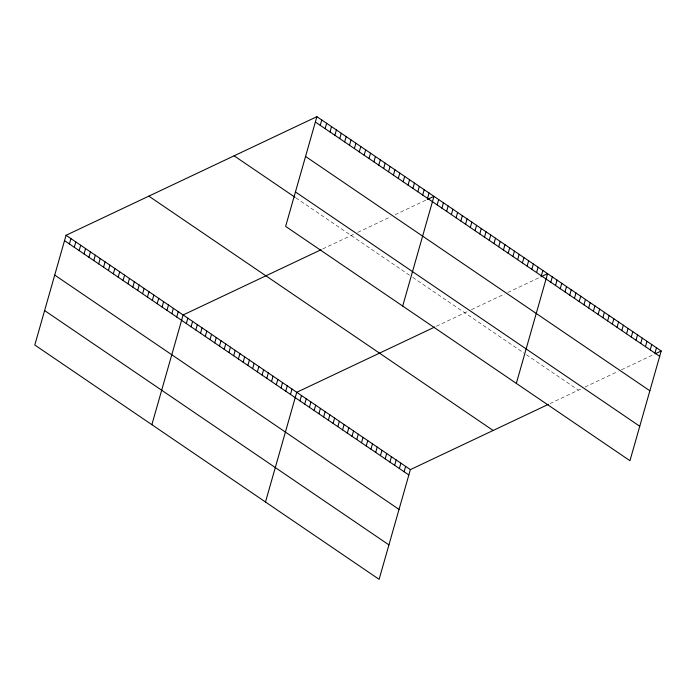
<?xml version="1.0" encoding="UTF-8"?>
<svg xmlns="http://www.w3.org/2000/svg" width="696" height="696" viewBox="0 0 696 696"><rect width="100%" height="100%" fill="white"/><g stroke="black" fill="none" stroke-linecap="round" stroke-linejoin="round"><path stroke-width="0.52" stroke-dasharray="3.48 2.61" d="M322.753 248.933L355.317 233.525M357.796 232.351L390.908 216.691M395.05 214.733L425.674 200.257M436.375 326.259L468.939 310.86M471.427 309.685L504.53 294.025M507.845 292.459L539.296 277.582M549.997 403.584L582.561 388.185M585.049 387.011L618.161 371.351M621.467 369.785L654.579 354.125M295.896 197.864L409.57 275.225M412.728 277.373L523.984 353.09M526.35 354.699L578.428 390.143"/><path stroke-width="1.04" d="M316.889 116.667L285.63 226.383L629.95 460.708L661.2 350.993L316.889 116.667L66.05 235.291L34.8 345.007L379.111 579.333L410.37 469.617L548.37 404.359M69.409 243.957L70.931 238.615M74.281 247.28L75.812 241.93M79.161 250.595L80.684 245.253M84.042 253.918L85.564 248.568M88.914 257.242L90.445 251.891M93.795 260.556L95.317 255.206M98.675 263.88L100.198 258.529M103.547 267.194L105.079 261.853M108.428 270.518L109.951 265.167M113.309 273.832L114.831 268.491M118.181 277.156L119.712 271.805M123.061 280.479L124.584 275.129M127.942 283.794L129.465 278.444M132.814 287.117L134.345 281.767M137.695 290.432L139.217 285.09M142.576 293.755L144.098 288.405M147.448 297.07L148.979 291.728M152.328 300.394L153.851 295.043M157.209 303.717L158.731 298.366M162.081 307.032L163.612 301.681M166.962 310.355L168.484 305.005M171.842 313.67L173.365 308.328M176.714 316.993L178.246 311.643M151.867 424.673L183.118 314.966L321.126 249.699M186.328 323.536L187.85 318.185M191.061 326.755L192.592 321.404M195.802 329.974L197.325 324.632M200.535 333.201L202.058 327.851M205.268 336.42L206.79 331.07M210.001 339.639L211.523 334.298M214.733 342.867L216.256 337.517M219.475 346.086L220.997 340.736M224.208 349.305L225.73 343.963M228.94 352.533L230.463 347.182M233.673 355.752L235.196 350.41M238.406 358.979L239.929 353.629M243.139 362.198L244.661 356.848M247.88 365.417L249.403 360.076M320.238 125.332L321.761 119.99M252.613 368.645L254.136 363.295M325.119 128.656L326.642 123.305M257.346 371.864L258.868 366.514M330 131.97L331.522 126.629M262.079 375.083L263.601 369.741M334.872 135.294L336.394 129.943M266.812 378.311L268.334 372.96M339.752 138.608L341.275 133.267M271.544 381.53L273.076 376.179M344.633 141.932L346.156 136.581M276.286 384.749L277.808 379.407M349.505 145.255L351.028 139.905M281.019 387.976L282.541 382.626M354.386 148.57L355.908 143.228M285.751 391.195L287.274 385.845M359.267 151.893L360.789 146.543M290.484 394.415L292.007 389.073M364.139 155.208L365.661 149.866M265.489 502.007L296.74 392.292L434.748 327.024M299.95 400.861L301.481 395.511M369.019 158.531L370.542 153.181M304.691 404.08L306.214 398.738M373.9 161.846L375.422 156.504M309.424 407.308L310.947 401.957M378.772 165.169L380.294 159.819M314.157 410.527L315.68 405.176M383.653 168.493L385.175 163.142M318.89 413.746L320.412 408.404M388.533 171.808L390.056 166.466M323.623 416.974L325.145 411.623M393.405 175.131L394.928 169.781M328.364 420.193L329.887 414.851M398.286 178.446L399.808 173.104M333.097 423.42L334.619 418.07M403.167 181.769L404.689 176.419M337.83 426.639L339.352 421.289M408.039 185.084L409.561 179.742M342.562 429.858L344.085 424.517M412.919 188.407L414.442 183.057M347.295 433.086L348.818 427.736M417.8 191.731L419.323 186.38M352.028 436.305L353.551 430.954M422.672 195.045L424.195 189.704M356.77 439.524L358.292 434.182M427.553 198.369L429.075 193.018M361.502 442.752L363.025 437.401M402.697 306.049L433.956 196.342L427.327 199.474M366.235 445.971L367.758 440.62M437.166 204.911L438.689 199.561M370.968 449.19L372.49 443.848M441.899 208.13L443.422 202.78M375.701 452.417L377.223 447.067M446.632 211.349L448.154 206.007M380.434 455.636L381.965 450.286M451.365 214.577L452.887 209.226M385.175 458.855L386.698 453.514M456.098 217.796L457.62 212.445M389.908 462.083L391.43 456.733M460.839 221.015L462.362 215.673M394.641 465.302L396.163 459.952M465.572 224.243L467.094 218.892M399.374 468.521L400.896 463.179M470.305 227.462L471.827 222.111M404.106 471.749L405.629 466.398M475.037 230.68L476.56 225.339M479.77 233.908L481.293 228.558M484.503 237.127L486.034 231.785M489.245 240.355L490.767 235.004M493.977 243.574L495.5 238.223M498.71 246.793L500.233 241.451M503.443 250.021L504.965 244.67M508.176 253.24L509.698 247.889M512.909 256.459L514.44 251.117M517.65 259.686L519.173 254.336M522.383 262.905L523.905 257.555M527.116 266.124L528.638 260.782M531.848 269.352L533.371 264.001M536.581 272.571L538.104 267.22M541.323 275.79L542.845 270.448M516.328 383.383L547.578 273.667L540.957 276.799M550.788 282.237L552.311 276.886M555.521 285.456L557.044 280.114M560.254 288.683L561.776 283.333M564.987 291.902L566.509 286.552M569.728 295.121L571.251 289.78M574.461 298.349L575.983 292.999M579.194 301.568L580.716 296.218M583.927 304.787L585.449 299.445M588.659 308.015L590.182 302.664M593.392 311.234L594.923 305.892M598.134 314.462L599.656 309.111M602.867 317.68L604.389 312.33M607.599 320.9L609.122 315.558M612.332 324.127L613.855 318.777M617.065 327.346L618.587 321.996M621.806 330.565L623.329 325.223M626.539 333.793L628.062 328.442M631.272 337.012L632.794 331.661M636.005 340.231L637.527 334.889M640.738 343.459L642.26 338.108M645.47 346.678L646.993 341.327M650.212 349.897L651.734 344.555M654.945 353.124L656.467 347.774M655.406 353.733L661.2 350.993M315.366 122.017L659.678 356.343M305.553 156.452L649.864 390.787M295.443 191.939L639.755 426.265M234.108 155.817L295.087 197.307M148.831 196.141L493.142 430.476M66.05 235.291L410.37 469.617M64.528 240.642L408.848 474.968M54.714 275.077L399.034 509.411M44.614 310.564L388.925 544.89"/></g></svg>
